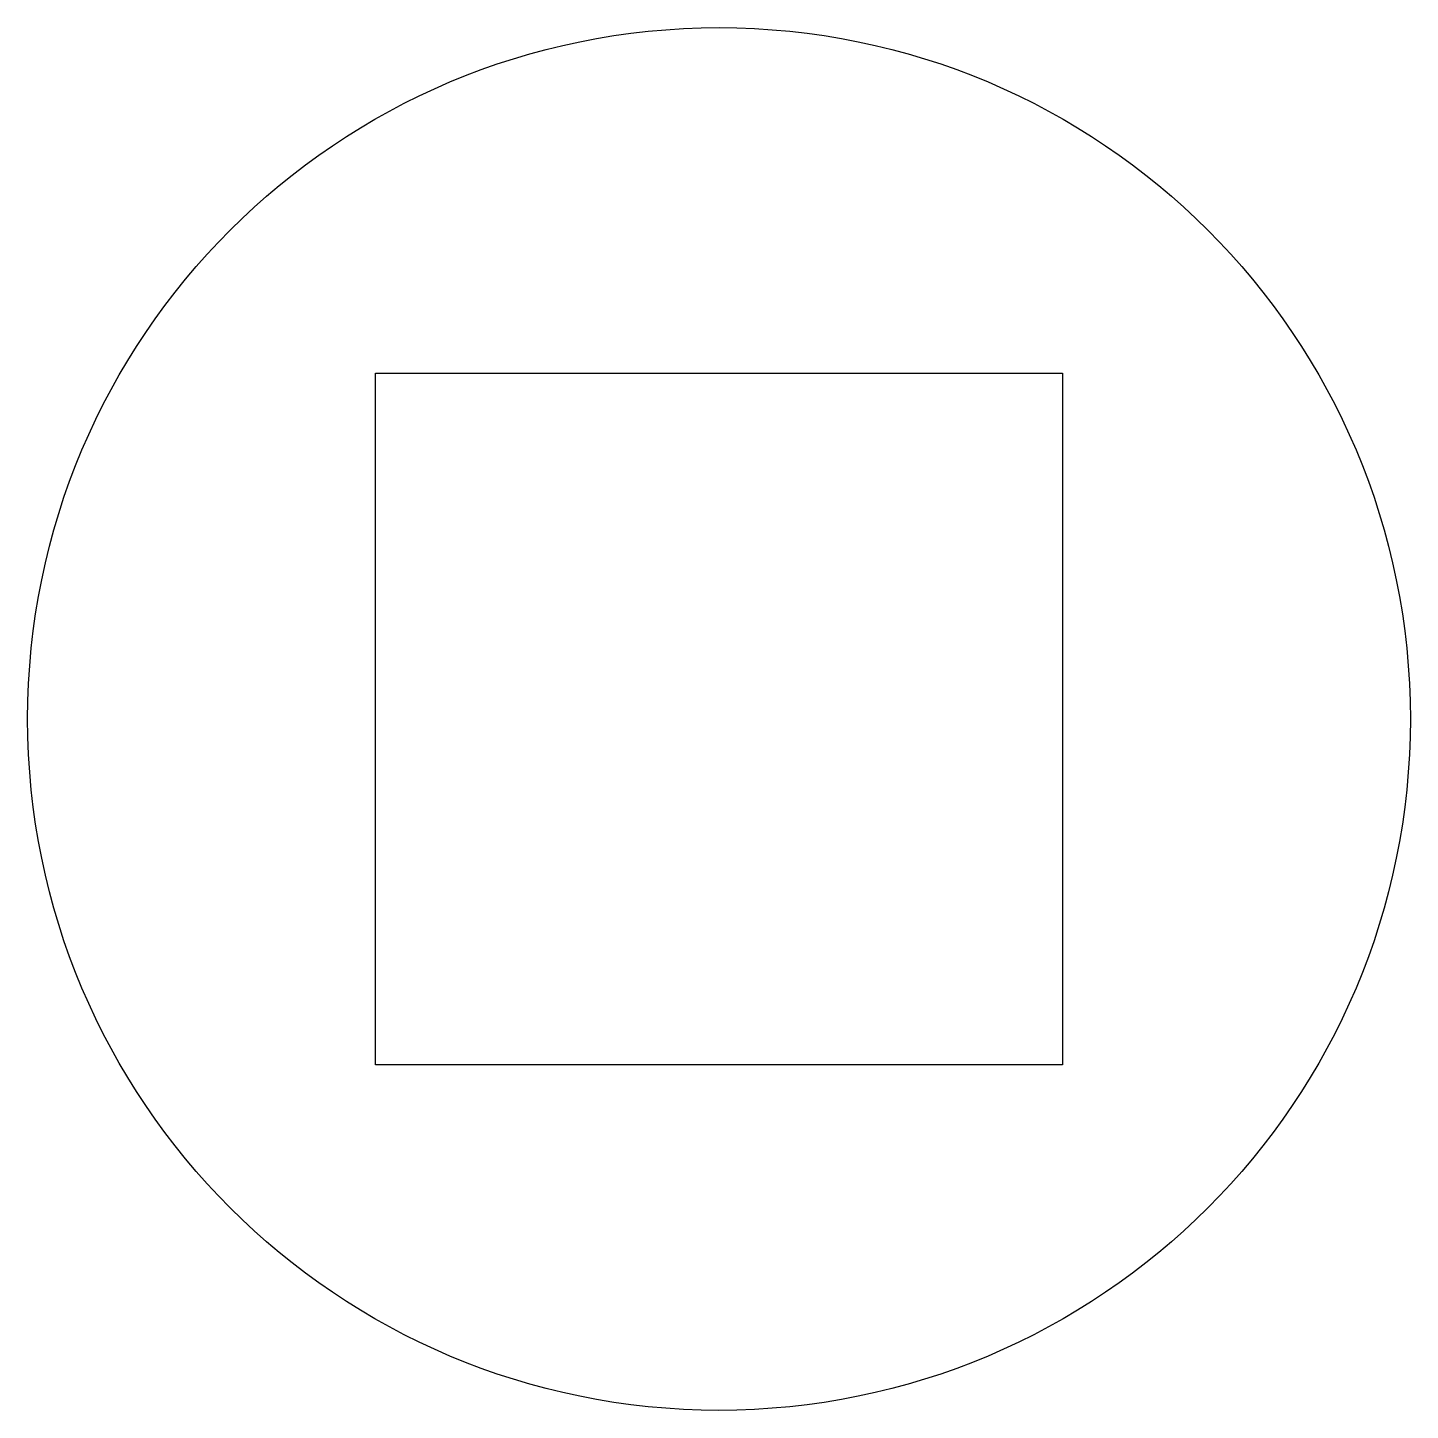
# Model space of a CAD drawing. Header units: metres. Extents: x -0.188 to 0.188, y -0.188 to 0.188.
import ezdxf

# ---------------------------------------------------------------- set-up
doc = ezdxf.new("R2010")
doc.units = ezdxf.units.M
doc.header["$LTSCALE"] = 0.2

msp = doc.modelspace()

# ---------------------------------------------------------------- linework, layer by layer
at = {"flags": 128}
msp.add_lwpolyline([(-0.093125, 0.09375), (0.093125, 0.09375), (0.093125, -0.09375), (-0.093125, -0.09375)], close=True, dxfattribs=at)
msp.add_circle((0, 0), 0.1875)

doc.saveas('drawing.dxf')
